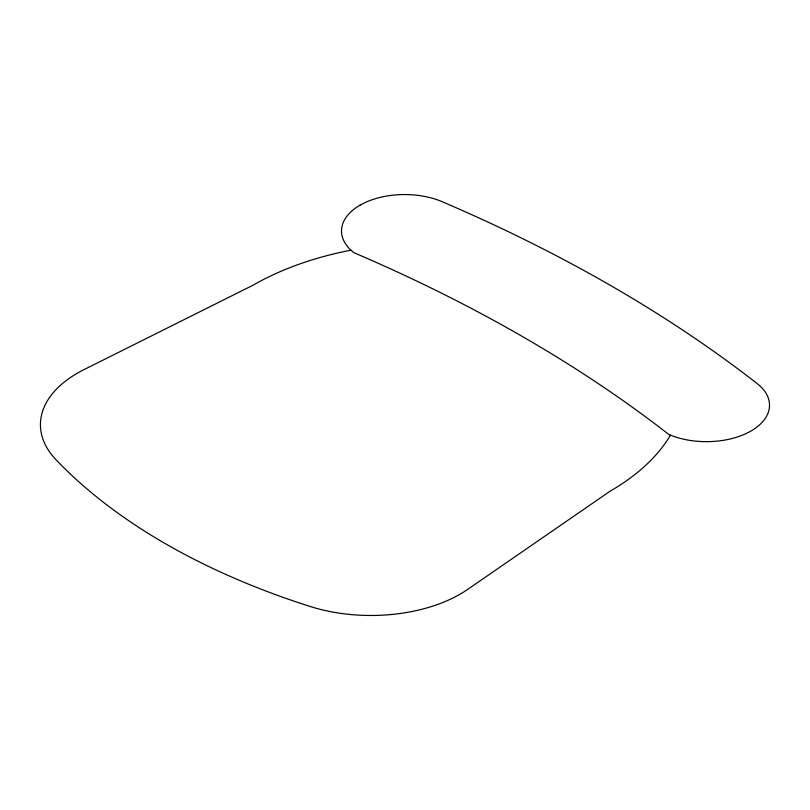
<?xml version="1.0" encoding="UTF-8"?>
<svg xmlns="http://www.w3.org/2000/svg" width="810" height="810" viewBox="0 0 810 810"><rect width="100%" height="100%" fill="white"/><g stroke="black" fill="none" stroke-linecap="round" stroke-linejoin="round"><path stroke-width="1.21" d="M670.447 435.162A252.376 145.709 0 0 1 609.981 491.265L467.593 589.447A126.208 72.859 0 0 1 309.936 606.406A646.795 373.42 0 0 1 56.143 459.877A126.208 72.859 0 0 1 85.516 368.864L253.064 285.201A252.376 145.709 0 0 1 350.953 250.158M359.984 205.224A63.099 36.43 0 0 0 353.909 252.679A1514.447 874.354 0 0 1 668.837 434.494A63.099 36.43 0 0 0 751.032 430.991A63.099 36.43 0 0 0 757.107 383.535A1514.447 874.354 0 0 0 442.179 201.71A63.099 36.43 0 0 0 359.984 205.224"/></g></svg>
